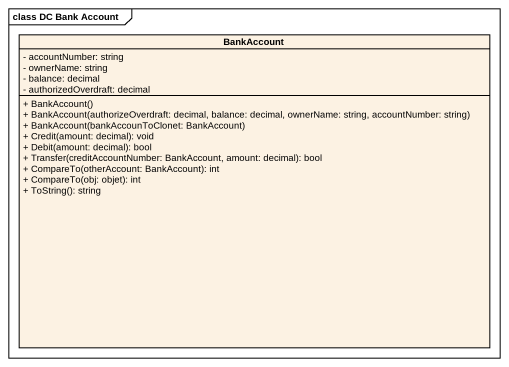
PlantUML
@startuml
mainframe class DC Bank Account
hide circle
hide empty members
skinparam classAttributeIconSize 0
class BankAccount {
  - accountNumber: string
  - ownerName: string
  - balance: decimal
  - authorizedOverdraft: decimal
  + BankAccount()
  + BankAccount(authorizeOverdraft: decimal, balance: decimal, ownerName: string, accountNumber: string)
  + BankAccount(bankAccounToClonet: BankAccount)
  + Credit(amount: decimal): void
  + Debit(amount: decimal): bool
  + Transfer(creditAccountNumber: BankAccount, amount: decimal): bool
  + CompareTo(otherAccount: BankAccount): int
  + CompareTo(obj: objet): int
  + ToString(): string
}
@enduml
